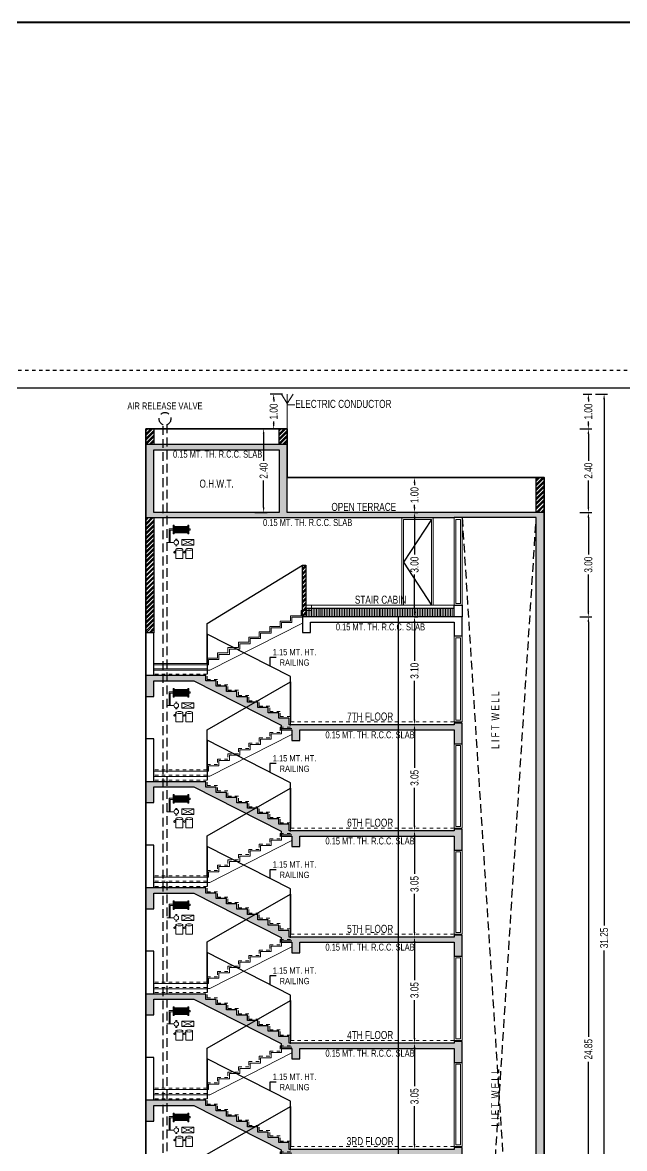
# Model space of a CAD drawing. Header units: millimetres. Extents: x 49 to 419, y 19 to 121.
# Drawn here: x 327.52 to 344.82, y 88.37 to 120.72 of the extents above; entities that cross this region are included whole.
import ezdxf
from ezdxf.enums import TextEntityAlignment as Align

# ---------------------------------------------------------------- set-up
doc = ezdxf.new("R2010")
doc.units = ezdxf.units.MM
doc.header["$MEASUREMENT"] = 0
doc.header["$PDMODE"] = 32
doc.header["$PDSIZE"] = 0.3
for name, pattern in [('DASHED2', [9.525, 6.35, -3.175]), ('DOT2', [0.125, 0, -0.125]), ('HIDDEN', [0.375, 0.25, -0.125])]:
    doc.linetypes.add(name, pattern=pattern)
for name, color, linetype, lineweight in [('a-Door-HM', 74, 'Continuous', 13), ('a-Dotted-HM', 3, 'HIDDEN', 9), ('a-Ele3-HM', 147, 'Continuous', 9), ('a-RCC-HM', 5, 'Continuous', 30), ('A_BUILT UP', 1, 'Continuous', 35), ('A_DIM', 7, 'Continuous', 25), ('AR_RCC Hatch HM', 250, 'Continuous', 5), ('AR_Wall HM', 30, 'Continuous', 30), ('DIM', 7, 'Continuous', 13), ('ele1', 251, 'Continuous', 25), ('FIRE', 1, 'Continuous', 25), ('g-wall', 30, 'Continuous', 25)]:
    doc.layers.add(name, color=color, linetype=linetype, lineweight=lineweight)
doc.layers.add('a-Hatch-Wall-HM', color=7, linetype='Continuous', lineweight=9, true_color=0xc8c800)
for name, color, linetype in [('a-hm column', 7, 'Continuous'), ('A_RAILING', 4, 'Continuous'), ('A_RAILING - 1', 4, 'Continuous'), ('A_SHEET AREA TABLE-1', 7, 'Continuous'), ('A_TEXT', 7, 'Continuous'), ('A_TEXT C.', 7, 'Continuous'), ('A_Text Wall', 2, 'Continuous'), ('K TEXT', 7, 'Continuous'), ('TEXT2', 7, 'Continuous')]:
    doc.layers.add(name, color=color, linetype=linetype)
doc.styles.add('AAL', font='simplex.shx')
doc.styles.add('Dinesh', font='swisscl.ttf')
doc.styles.add('SWISS', font='swisscl.ttf')
doc.dimstyles.new('GP', dxfattribs={"dimtxt": 0.23, "dimasz": 0.125, "dimexe": 0.025, "dimexo": 0.1, "dimgap": 0.05, "dimtad": 0, "dimzin": 0, "dimdsep": 46, "dimtxsty": 'AAL', "dimblk": 'ARCHTICK', "dimcen": -90, "dimdle": 0.025, "dimse1": 1, "dimse2": 1, "dimclrd": 256, "dimclre": 256, "dimclrt": 256, "dimazin": 0, "dimtfac": 1, "dimtix": 1, "dimtmove": 2, "dimatfit": 1, "dimfxl": 0.18, "dimtolj": 1, "dimtzin": 0, "dimlwd": -1, "dimlwe": -1, "dimarcsym": 2})

# ---------------------------------------------------------------- blocks, each defined once
blk = doc.blocks.new('typical floor_12-05-2022')
at = {"layer": 'AR_RCC Hatch HM', "ltscale": 100}
h = blk.add_hatch(color=7, dxfattribs=at)
h.dxf.hatch_style = 1
h.paths.add_polyline_path([(4692563, -1946685), (4692333, -1946685), (4692333, -1949735), (4692563, -1949735)])
h.paths.add_polyline_path([(4685314, -1946885), (4685314, -1947185), (4685544, -1947185), (4685544, -1946885), (4689973, -1946885), (4689973, -1947285), (4690203, -1947285), (4690203, -1946685), (4689973, -1946685), (4689973, -1946735), (4685234, -1946735), (4685234, -1946542), (4684934, -1946542), (4684934, -1946390), (4684634, -1946390), (4684634, -1946237), (4684334, -1946237), (4684334, -1946085), (4684034, -1946085), (4684034, -1945932), (4683734, -1945932), (4683734, -1945780), (4683434, -1945780), (4683434, -1945627), (4683134, -1945627), (4683134, -1945475), (4682834, -1945475), (4682834, -1945322), (4681118, -1945322), (4681118, -1945922), (4681348, -1945922), (4681348, -1945472), (4682498, -1945472), (4685004, -1946746), (4685004, -1946885)])
at = {"layer": 'a-Door-HM', "color": 7}
for points in [[(4690203, -1949705), (4689973, -1949705), (4689973, -1947285), (4690203, -1947285)], [(4690153, -1949655), (4690023, -1949655), (4690023, -1947335), (4690153, -1947335)]]:
    blk.add_lwpolyline(points, close=True, dxfattribs=at)
at = {"layer": 'a-Dotted-HM', "color": 7, "ltscale": 100}
for p, q in [((4689973, -1946655), (4685274, -1946655, 1)), ((4689973, -1946655), (4685274, -1946655)), ((4682874, -1948027), (4681348, -1948027)), ((4682874, -1948180), (4681348, -1948180))]:
    blk.add_line(p, q, dxfattribs=at)
for points in [[(4685274, -1946655), (4685274, -1946502), (4684974, -1946502), (4684974, -1946350), (4684674, -1946350), (4684674, -1946197), (4684374, -1946197), (4684374, -1946045), (4684074, -1946045), (4684074, -1945892), (4683774, -1945892), (4683774, -1945740), (4683474, -1945740), (4683474, -1945587), (4683174, -1945587), (4683174, -1945435), (4682874, -1945435), (4682874, -1945282), (4681348, -1945282)], [(4685274, -1946655), (4685274, -1946807), (4684974, -1946807), (4684974, -1946960), (4684674, -1946960), (4684674, -1947112), (4684374, -1947112), (4684374, -1947265), (4684074, -1947265), (4684074, -1947417), (4683774, -1947417), (4683774, -1947570), (4683474, -1947570), (4683474, -1947722), (4683174, -1947722), (4683174, -1947875), (4682874, -1947875), (4682874, -1948027)]]:
    blk.add_lwpolyline(points, dxfattribs=at)
at = {"layer": 'a-Ele3-HM', "color": 7, "ltscale": 100}
for p, q in [((4682874, -1948332), (4682874, -1948027)), ((4682874, -1948220), (4681348, -1948220))]:
    blk.add_line(p, q, dxfattribs=at)
for points in [[(4685314, -1946847), (4685314, -1946847), (4685014, -1946847), (4685014, -1947000), (4684714, -1947000), (4684714, -1947152), (4684414, -1947152), (4684414, -1947305), (4684114, -1947305), (4684114, -1947457), (4683814, -1947457), (4683814, -1947610), (4683514, -1947610), (4683514, -1947762), (4683214, -1947762), (4683214, -1947915), (4682914, -1947915), (4682914, -1948067), (4681348, -1948067)], [(4685314, -1947015), (4682950, -1948217), (4682874, -1948217)]]:
    blk.add_lwpolyline(points, dxfattribs=at)
at = {"layer": 'a-RCC-HM', "color": 7, "ltscale": 100}
for p, q in [((4692333, -1949735, 0), (4692333, -1946685, 0)), ((4692563, -1949735, 0), (4692563, -1946685, 0))]:
    blk.add_line(p, q, dxfattribs=at)
blk.add_lwpolyline([(4685314, -1946885), (4685314, -1947185), (4685544, -1947185), (4685544, -1946885), (4689973, -1946885), (4689973, -1947285), (4690203, -1947285), (4690203, -1946685), (4689973, -1946685), (4689973, -1946735), (4685234, -1946735), (4685234, -1946542), (4684934, -1946542), (4684934, -1946390), (4684634, -1946390), (4684634, -1946237), (4684334, -1946237), (4684334, -1946085), (4684034, -1946085), (4684034, -1945932), (4683734, -1945932), (4683734, -1945780), (4683434, -1945780), (4683434, -1945627), (4683134, -1945627), (4683134, -1945475), (4682834, -1945475), (4682834, -1945322), (4681118, -1945322), (4681118, -1945922), (4681348, -1945922), (4681348, -1945472), (4682498, -1945472), (4685004, -1946746), (4685004, -1946885), (4685314, -1946885)], dxfattribs=at)
at = {"layer": 'A_RAILING', "color": 7, "ltscale": 100}
blk.add_lwpolyline([(4681348, -1945322), (4681348, -1944092), (4681118, -1944092), (4681118, -1945322)], dxfattribs=at)
at = {"layer": 'A_RAILING', "color": 7, "flags": 128}
for points in [[(4685274, -1946502), (4685274, -1945352), (4682874, -1944132), (4682874, -1945282)], [(4682874, -1948027), (4682874, -1946877), (4685274, -1945505), (4685274, -1946655)]]:
    blk.add_lwpolyline(points, dxfattribs=at)
blk = doc.blocks.new('A$C47611654')
at = {"layer": 'FIRE', "color": 1, "lineweight": 15}
for p, q in [((-0.671, 0.391), (-0.671, 0.352)), ((-0.634, 0.391), (-0.671, 0.391)), ((-0.671, 0.352), (-0.634, 0.352)), ((-0.634, 0.242), (-0.634, 0.491)), ((-0.6, 0.491), (-0.634, 0.491)), ((-0.6, 0.491), (-0.6, 0.242)), ((-0.213, 0.46), (-0.6, 0.46)), ((-0.213, 0.391), (-0.6, 0.391)), ((-0.6, 0.352), (-0.213, 0.352)), ((-0.213, 0.491), (-0.213, 0.242)), ((-0.178, 0.491), (-0.213, 0.491)), ((-0.178, 0.242), (-0.178, 0.491)), ((-0.063, 0.391), (-0.178, 0.391)), ((-0.178, 0.352), (-0.097, 0.352)), ((-0.097, 0.352), (-0.097, 0)), ((-0.063, 0), (-0.063, 0.391)), ((-0.774, -0.076), (-0.43, 0.081)), ((-0.43, -0.076), (-0.774, 0.081)), ((-0.6, 0.242), (-0.634, 0.242)), ((-0.213, 0.273), (-0.6, 0.273)), ((-0.6, 0.273), (-0.213, 0.273)), ((-0.295, 0.096), (-0.246, 0.096)), ((-0.269, 0.067), (-0.269, 0.096)), ((-0.213, 0.242), (-0.178, 0.242)), ((0, 0), (-0.202, 0)), ((-0.74, -0.201), (-0.74, -0.466)), ((-0.542, -0.201), (-0.542, -0.466)), ((-0.542, -0.237), (-0.481, -0.277)), ((-0.542, -0.276), (-0.496, -0.306)), ((-0.458, -0.201), (-0.458, -0.466)), ((-0.295, -0.096), (-0.246, -0.096)), ((-0.269, -0.067), (-0.269, -0.096)), ((-0.26, -0.201), (-0.26, -0.466)), ((-0.26, -0.237), (-0.199, -0.277)), ((-0.26, -0.276), (-0.214, -0.306)), ((-0.542, -0.466), (-0.74, -0.466)), ((-0.26, -0.466), (-0.458, -0.466))]:
    blk.add_line(p, q, dxfattribs=at)
at = {"layer": 'FIRE', "color": 1, "lineweight": 15, "elevation": 0}
for points in [[(-0.593, 0.451), (-0.586, 0.451), (-0.586, 0.284), (-0.593, 0.284)], [(-0.573, 0.451), (-0.566, 0.451), (-0.566, 0.284), (-0.573, 0.284)], [(-0.552, 0.451), (-0.546, 0.451), (-0.546, 0.284), (-0.552, 0.284)], [(-0.532, 0.451), (-0.526, 0.451), (-0.526, 0.284), (-0.532, 0.284)], [(-0.512, 0.451), (-0.505, 0.451), (-0.505, 0.284), (-0.512, 0.284)], [(-0.492, 0.451), (-0.485, 0.451), (-0.485, 0.284), (-0.492, 0.284)], [(-0.472, 0.451), (-0.465, 0.451), (-0.465, 0.284), (-0.472, 0.284)], [(-0.452, 0.451), (-0.445, 0.451), (-0.445, 0.284), (-0.452, 0.284)], [(-0.431, 0.451), (-0.425, 0.451), (-0.425, 0.284), (-0.431, 0.284)], [(-0.431, 0.451), (-0.425, 0.451), (-0.425, 0.284), (-0.431, 0.284)], [(-0.411, 0.451), (-0.404, 0.451), (-0.404, 0.284), (-0.411, 0.284)], [(-0.391, 0.451), (-0.384, 0.451), (-0.384, 0.284), (-0.391, 0.284)], [(-0.371, 0.451), (-0.364, 0.451), (-0.364, 0.284), (-0.371, 0.284)], [(-0.351, 0.451), (-0.344, 0.451), (-0.344, 0.284), (-0.351, 0.284)], [(-0.33, 0.451), (-0.324, 0.451), (-0.324, 0.284), (-0.33, 0.284)], [(-0.31, 0.451), (-0.304, 0.451), (-0.304, 0.284), (-0.31, 0.284)], [(-0.31, 0.451), (-0.304, 0.451), (-0.304, 0.284), (-0.31, 0.284)], [(-0.29, 0.451), (-0.283, 0.451), (-0.283, 0.284), (-0.29, 0.284)], [(-0.27, 0.451), (-0.263, 0.451), (-0.263, 0.284), (-0.27, 0.284)], [(-0.25, 0.451), (-0.243, 0.451), (-0.243, 0.284), (-0.25, 0.284)], [(-0.23, 0.451), (-0.223, 0.451), (-0.223, 0.284), (-0.23, 0.284)], [(-0.43, 0.081), (-0.774, 0.081), (-0.774, -0.076), (-0.43, -0.076)]]:
    blk.add_lwpolyline(points, close=True, dxfattribs=at)
at = {"layer": 'FIRE', "color": 1, "lineweight": 15}
blk.add_circle((-0.269, 0), 0.0667, dxfattribs=at)
for centre in [(-0.518, -0.276), (-0.236, -0.276)]:
    blk.add_arc(centre, 0.0375, 306.3366, 358.5525, dxfattribs=at)
at = {"layer": 'FIRE', "color": 1, "lineweight": 15, "extrusion": (0, 0, -1)}
for centre in [(-0.641, -0.201), (-0.359, -0.201)]:
    blk.add_ellipse(centre, major_axis=(0.0992, 0), ratio=0.29661, start_param=3.141593, end_param=9.424778, dxfattribs=at)
blk = doc.blocks.new('*D38')
at = {"layer": 'A_DIM', "transparency": 16777216}
for p, q in [((339.032, 103.647), (338.682, 103.647)), ((338.782, 103.497), (338.782, 102.385)), ((338.782, 100.697), (338.782, 101.81)), ((339.032, 100.547), (338.682, 100.547))]:
    blk.add_line(p, q, dxfattribs=at)
for points in [[(338.757, 103.497), (338.807, 103.497), (338.782, 103.647)], [(338.757, 100.697), (338.807, 100.697), (338.782, 100.547)]]:
    blk.add_solid(points, dxfattribs=at)
at = {"layer": 'Defpoints', "color": 0, "transparency": 16777216}
for p in [(338.782, 103.647), (339.92, 103.647), (339.92, 100.547)]:
    blk.add_point(p, dxfattribs=at)
at = {"layer": 'A_DIM', "transparency": 16777216, "insert": (338.782, 102.097), "char_height": 0.23, "attachment_point": 5, "rotation": 90, "style": 'Dinesh'}
blk.add_mtext('\\A1;3.10', dxfattribs=at)
blk = doc.blocks.new('*D39')
at = {"layer": 'A_DIM', "transparency": 16777216}
for p, q in [((339.032, 100.547), (338.682, 100.547)), ((338.782, 100.397), (338.782, 99.309)), ((338.782, 97.647), (338.782, 98.736)), ((339.032, 97.497), (338.682, 97.497))]:
    blk.add_line(p, q, dxfattribs=at)
for points in [[(338.757, 100.397), (338.807, 100.397), (338.782, 100.547)], [(338.757, 97.647), (338.807, 97.647), (338.782, 97.497)]]:
    blk.add_solid(points, dxfattribs=at)
at = {"layer": 'Defpoints', "color": 0, "transparency": 16777216}
for p in [(338.782, 100.547), (339.92, 100.547), (339.92, 97.497)]:
    blk.add_point(p, dxfattribs=at)
at = {"layer": 'A_DIM', "transparency": 16777216, "insert": (338.782, 99.022), "char_height": 0.23, "attachment_point": 5, "rotation": 90, "style": 'Dinesh'}
blk.add_mtext('\\A1;3.05', dxfattribs=at)
blk = doc.blocks.new('*D41')
at = {"layer": 'A_DIM', "transparency": 16777216}
for p, q in [((339.032, 97.497), (338.682, 97.497)), ((338.782, 97.347), (338.782, 96.259)), ((338.782, 94.597), (338.782, 95.686)), ((339.032, 94.447), (338.682, 94.447))]:
    blk.add_line(p, q, dxfattribs=at)
for points in [[(338.757, 97.347), (338.807, 97.347), (338.782, 97.497)], [(338.757, 94.597), (338.807, 94.597), (338.782, 94.447)]]:
    blk.add_solid(points, dxfattribs=at)
at = {"layer": 'Defpoints', "color": 0, "transparency": 16777216}
for p in [(338.782, 97.497), (339.92, 97.497), (339.92, 94.447)]:
    blk.add_point(p, dxfattribs=at)
at = {"layer": 'A_DIM', "transparency": 16777216, "insert": (338.782, 95.972), "char_height": 0.23, "attachment_point": 5, "rotation": 90, "style": 'Dinesh'}
blk.add_mtext('\\A1;3.05', dxfattribs=at)
blk = doc.blocks.new('*D42')
at = {"layer": 'A_DIM', "transparency": 16777216}
for p, q in [((339.032, 94.447), (338.682, 94.447)), ((338.782, 94.297), (338.782, 93.209)), ((338.782, 91.547), (338.782, 92.636)), ((339.032, 91.397), (338.682, 91.397))]:
    blk.add_line(p, q, dxfattribs=at)
for points in [[(338.757, 94.297), (338.807, 94.297), (338.782, 94.447)], [(338.757, 91.547), (338.807, 91.547), (338.782, 91.397)]]:
    blk.add_solid(points, dxfattribs=at)
at = {"layer": 'Defpoints', "color": 0, "transparency": 16777216}
for p in [(338.782, 94.447), (339.92, 94.447), (339.92, 91.397)]:
    blk.add_point(p, dxfattribs=at)
at = {"layer": 'A_DIM', "transparency": 16777216, "insert": (338.782, 92.922), "char_height": 0.23, "attachment_point": 5, "rotation": 90, "style": 'Dinesh'}
blk.add_mtext('\\A1;3.05', dxfattribs=at)
blk = doc.blocks.new('*D43')
at = {"layer": 'A_DIM', "transparency": 16777216}
for p, q in [((339.032, 91.397), (338.682, 91.397)), ((338.782, 91.247), (338.782, 90.159)), ((338.782, 88.497), (338.782, 89.586)), ((339.032, 88.347), (338.682, 88.347))]:
    blk.add_line(p, q, dxfattribs=at)
for points in [[(338.757, 91.247), (338.807, 91.247), (338.782, 91.397)], [(338.757, 88.497), (338.807, 88.497), (338.782, 88.347)]]:
    blk.add_solid(points, dxfattribs=at)
at = {"layer": 'Defpoints', "color": 0, "transparency": 16777216}
for p in [(338.782, 91.397), (339.92, 91.397), (339.92, 88.347)]:
    blk.add_point(p, dxfattribs=at)
at = {"layer": 'A_DIM', "transparency": 16777216, "insert": (338.782, 89.872), "char_height": 0.23, "attachment_point": 5, "rotation": 90, "style": 'Dinesh'}
blk.add_mtext('\\A1;3.05', dxfattribs=at)
blk = doc.blocks.new('*D46')
at = {"layer": 'A_DIM', "transparency": 16777216}
for p, q in [((338.782, 106.647), (338.882, 106.647)), ((338.782, 106.497), (338.782, 105.434)), ((338.782, 103.797), (338.782, 104.86)), ((338.782, 103.647), (338.882, 103.647))]:
    blk.add_line(p, q, dxfattribs=at)
for points in [[(338.757, 106.497), (338.807, 106.497), (338.782, 106.647)], [(338.757, 103.797), (338.807, 103.797), (338.782, 103.647)]]:
    blk.add_solid(points, dxfattribs=at)
at = {"layer": 'Defpoints', "color": 0, "transparency": 16777216}
for p in [(338.782, 106.647), (338.782, 106.647), (338.782, 103.647)]:
    blk.add_point(p, dxfattribs=at)
at = {"layer": 'A_DIM', "transparency": 16777216, "insert": (338.782, 105.147), "char_height": 0.23, "attachment_point": 5, "rotation": 90, "style": 'Dinesh'}
blk.add_mtext('\\A1;3.00', dxfattribs=at)
blk = doc.blocks.new('*D47')
at = {"layer": 'A_DIM', "transparency": 16777216}
for p, q in [((338.782, 107.647), (338.882, 107.647)), ((338.782, 107.497), (338.782, 107.432)), ((338.782, 106.797), (338.782, 106.863)), ((338.782, 106.647), (338.882, 106.647))]:
    blk.add_line(p, q, dxfattribs=at)
for points in [[(338.757, 107.497), (338.807, 107.497), (338.782, 107.647)], [(338.757, 106.797), (338.807, 106.797), (338.782, 106.647)]]:
    blk.add_solid(points, dxfattribs=at)
at = {"layer": 'Defpoints', "color": 0, "transparency": 16777216}
for p in [(338.782, 107.647), (338.782, 107.647), (338.782, 106.647)]:
    blk.add_point(p, dxfattribs=at)
at = {"layer": 'A_DIM', "transparency": 16777216, "insert": (338.782, 107.147), "char_height": 0.23, "attachment_point": 5, "rotation": 90, "style": 'Dinesh'}
blk.add_mtext('\\A1;1.00', dxfattribs=at)
blk = doc.blocks.new('*D49')
at = {"layer": 'A_DIM', "transparency": 16777216}
for p, q in [((334.197, 109.047), (334.547, 109.047)), ((334.447, 108.897), (334.447, 108.134)), ((334.447, 106.797), (334.447, 107.56)), ((334.197, 106.647), (334.547, 106.647))]:
    blk.add_line(p, q, dxfattribs=at)
for points in [[(334.422, 108.897), (334.472, 108.897), (334.447, 109.047)], [(334.422, 106.797), (334.472, 106.797), (334.447, 106.647)]]:
    blk.add_solid(points, dxfattribs=at)
at = {"layer": 'Defpoints', "color": 0, "transparency": 16777216}
for p in [(333.095, 109.047), (334.447, 109.047), (333.095, 106.647)]:
    blk.add_point(p, dxfattribs=at)
at = {"layer": 'A_DIM', "transparency": 16777216, "insert": (334.447, 107.847), "char_height": 0.23, "attachment_point": 5, "rotation": 90, "style": 'Dinesh'}
blk.add_mtext('\\A1;2.40', dxfattribs=at)
blk = doc.blocks.new('*D50')
at = {"layer": 'A_DIM', "transparency": 16777216}
for p, q in [((343.528, 103.647), (343.878, 103.647)), ((343.778, 103.497), (343.778, 91.581)), ((343.778, 78.947), (343.778, 90.864)), ((343.597, 78.797), (343.878, 78.797))]:
    blk.add_line(p, q, dxfattribs=at)
for points in [[(343.753, 103.497), (343.803, 103.497), (343.778, 103.647)], [(343.753, 78.947), (343.803, 78.947), (343.778, 78.797)]]:
    blk.add_solid(points, dxfattribs=at)
at = {"layer": 'Defpoints', "color": 0, "transparency": 16777216}
for p in [(339.92, 103.647), (343.778, 103.647), (343.497, 78.797)]:
    blk.add_point(p, dxfattribs=at)
at = {"layer": 'A_DIM', "transparency": 16777216, "insert": (343.778, 91.222), "char_height": 0.23, "attachment_point": 5, "rotation": 90, "style": 'Dinesh'}
blk.add_mtext('\\A1;24.85', dxfattribs=at)
blk = doc.blocks.new('*D51')
at = {"layer": 'A_DIM', "transparency": 16777216}
for p, q in [((343.778, 106.647), (343.878, 106.647)), ((343.778, 106.497), (343.778, 105.434)), ((343.778, 103.797), (343.778, 104.86)), ((343.778, 103.647), (343.878, 103.647))]:
    blk.add_line(p, q, dxfattribs=at)
for points in [[(343.753, 106.497), (343.803, 106.497), (343.778, 106.647)], [(343.753, 103.797), (343.803, 103.797), (343.778, 103.647)]]:
    blk.add_solid(points, dxfattribs=at)
at = {"layer": 'Defpoints', "color": 0, "transparency": 16777216}
for p in [(343.778, 106.647), (343.778, 106.647), (343.778, 103.647)]:
    blk.add_point(p, dxfattribs=at)
at = {"layer": 'A_DIM', "transparency": 16777216, "insert": (343.778, 105.147), "char_height": 0.23, "attachment_point": 5, "rotation": 90, "style": 'Dinesh'}
blk.add_mtext('\\A1;3.00', dxfattribs=at)
blk = doc.blocks.new('*D52')
at = {"layer": 'A_DIM', "transparency": 16777216}
for p, q in [((343.528, 109.047), (343.878, 109.047)), ((343.778, 108.897), (343.778, 108.134)), ((343.778, 106.797), (343.778, 107.56)), ((343.528, 106.647), (343.878, 106.647))]:
    blk.add_line(p, q, dxfattribs=at)
for points in [[(343.753, 108.897), (343.803, 108.897), (343.778, 109.047)], [(343.753, 106.797), (343.803, 106.797), (343.778, 106.647)]]:
    blk.add_solid(points, dxfattribs=at)
at = {"layer": 'Defpoints', "color": 0, "transparency": 16777216}
for p in [(335.125, 109.047), (343.778, 109.047), (342.427, 106.647)]:
    blk.add_point(p, dxfattribs=at)
at = {"layer": 'A_DIM', "transparency": 16777216, "insert": (343.778, 107.847), "char_height": 0.23, "attachment_point": 5, "rotation": 90, "style": 'Dinesh'}
blk.add_mtext('\\A1;2.40', dxfattribs=at)
blk = doc.blocks.new('*D53')
at = {"layer": 'A_DIM', "transparency": 16777216}
for p, q in [((343.98, 110.047), (344.33, 110.047)), ((344.23, 109.897), (344.23, 94.781)), ((344.23, 78.947), (344.23, 94.063)), ((343.98, 78.797), (344.33, 78.797))]:
    blk.add_line(p, q, dxfattribs=at)
for points in [[(344.205, 109.897), (344.255, 109.897), (344.23, 110.047)], [(344.205, 78.947), (344.255, 78.947), (344.23, 78.797)]]:
    blk.add_solid(points, dxfattribs=at)
at = {"layer": 'Defpoints', "color": 0, "transparency": 16777216}
for p in [(343.878, 110.047), (343.878, 78.797), (344.23, 78.797)]:
    blk.add_point(p, dxfattribs=at)
at = {"layer": 'A_DIM', "transparency": 16777216, "insert": (344.23, 94.422), "char_height": 0.23, "attachment_point": 5, "rotation": 90, "style": 'Dinesh'}
blk.add_mtext('\\A1;31.25', dxfattribs=at)
blk = doc.blocks.new('*D203')
at = {"layer": 'A_DIM', "transparency": 16777216}
for p, q in [((334.985, 110.047), (334.635, 110.047)), ((334.735, 109.897), (334.735, 109.832)), ((334.985, 109.047), (334.635, 109.047)), ((334.735, 109.197), (334.735, 109.263))]:
    blk.add_line(p, q, dxfattribs=at)
for points in [[(334.71, 109.897), (334.76, 109.897), (334.735, 110.047)], [(334.71, 109.197), (334.76, 109.197), (334.735, 109.047)]]:
    blk.add_solid(points, dxfattribs=at)
at = {"layer": 'Defpoints', "color": 0, "transparency": 16777216}
for p in [(334.735, 110.047), (335.125, 110.047), (335.125, 109.047)]:
    blk.add_point(p, dxfattribs=at)
at = {"layer": 'A_DIM', "transparency": 16777216, "insert": (334.735, 109.547), "char_height": 0.23, "attachment_point": 5, "rotation": 90, "style": 'Dinesh'}
blk.add_mtext('\\A1;1.00', dxfattribs=at)
blk = doc.blocks.new('*D204')
at = {"layer": 'A_DIM', "transparency": 16777216}
for p, q in [((343.628, 110.047), (343.878, 110.047)), ((343.778, 109.897), (343.778, 109.832)), ((343.628, 109.047), (343.878, 109.047)), ((343.778, 109.197), (343.778, 109.263))]:
    blk.add_line(p, q, dxfattribs=at)
for points in [[(343.753, 109.897), (343.803, 109.897), (343.778, 110.047)], [(343.753, 109.197), (343.803, 109.197), (343.778, 109.047)]]:
    blk.add_solid(points, dxfattribs=at)
at = {"layer": 'Defpoints', "color": 0, "transparency": 16777216}
for p in [(343.528, 110.047), (343.778, 110.047), (343.528, 109.047)]:
    blk.add_point(p, dxfattribs=at)
at = {"layer": 'A_DIM', "transparency": 16777216, "insert": (343.778, 109.547), "char_height": 0.23, "attachment_point": 5, "rotation": 90, "style": 'Dinesh'}
blk.add_mtext('\\A1;1.00', dxfattribs=at)

msp = doc.modelspace()

# ---------------------------------------------------------------- hatches: boundary and pattern name
at = {"layer": 'a-Hatch-Wall-HM'}
h = msp.add_hatch(dxfattribs=at)
h.set_pattern_fill('ANSI31', scale=0.015, angle=45, style=0)
h.set_pattern_definition([(90, (-4350.05277, 2032.03192), (-0.047625, 0), [])])
h.paths.add_polyline_path([(339.92, 103.901), (335.659, 103.901), (335.659, 103.647), (339.92, 103.647)])
at = {"layer": 'a-hm column'}
h = msp.add_hatch(dxfattribs=at)
h.set_pattern_fill('ANSI32', scale=0.01)
h.set_pattern_definition([(45, (-4350.05277, 2032.18192), (-0.0673519209, 0.0673519209), []), (45, (-4350.00787, 2032.18192), (-0.0673519209, 0.0673519209), [])])
h.paths.add_polyline_path([(342.51, 106.647), (342.28, 106.647), (342.28, 107.647), (342.51, 107.647)])
h.paths.add_polyline_path([(331.295, 108.597), (331.065, 108.597), (331.065, 109.047), (331.295, 109.047)])
h = msp.add_hatch(dxfattribs=at)
h.set_pattern_fill('ANSI32', scale=0.01)
h.set_pattern_definition([(45, (-4350.05277, 2032.03192), (-0.0673519209, 0.0673519209), []), (45, (-4350.00787, 2032.03192), (-0.0673519209, 0.0673519209), [])])
h.paths.add_polyline_path([(331.295, 103.19), (331.065, 103.19), (331.065, 106.497), (331.295, 106.497)])
h = msp.add_hatch(dxfattribs=at)
h.set_pattern_fill('ANSI32', scale=0.01)
h.set_pattern_definition([(45, (-4345.55891, 2032.48943), (-0.0673519209, 0.0673519209), []), (45, (-4345.51401, 2032.48943), (-0.0673519209, 0.0673519209), [])])
h.paths.add_polyline_path([(335.659, 105.131), (335.559, 105.131), (335.559, 103.647), (335.659, 103.647)])
at = {"layer": 'AR_RCC Hatch HM', "ltscale": 100}
h = msp.add_hatch(color=7, dxfattribs=at)
h.dxf.hatch_style = 1
h.paths.add_polyline_path([(335.125, 108.597), (331.065, 108.597), (331.065, 106.647), (331.065, 106.497), (339.92, 106.497), (340.15, 106.497), (342.28, 106.497), (342.28, 100.597), (342.51, 100.597), (342.51, 106.647), (342.28, 106.647), (335.125, 106.647)])
h.paths.add_polyline_path([(331.295, 108.447), (334.895, 108.447), (334.895, 106.647), (331.295, 106.647)], flags=16)
h.paths.add_polyline_path([(332.497, 107.353), (333.694, 107.353), (333.694, 107.741), (332.497, 107.741)], flags=0)

# ---------------------------------------------------------------- linework, layer by layer
at = {"linetype": 'HIDDEN'}
for p, q in [((340.15, 106.497), (342.28, 73.127)), ((340.15, 73.127), (342.28, 106.497))]:
    msp.add_line(p, q, dxfattribs=at)
at = {"color": 3, "lineweight": 40}
msp.add_lwpolyline([(419.221, 120.723), (49.302, 120.723), (49.302, 19.12), (419.221, 19.12)], close=True, dxfattribs=at)
at = {"layer": 'a-Door-HM', "color": 7}
for points in [[(339.92, 103.981), (340.15, 103.981), (340.15, 106.497), (339.92, 106.497)], [(340.1, 104.031), (339.97, 104.031), (339.97, 106.44), (340.1, 106.44)], [(340.15, 100.627), (339.92, 100.627), (339.92, 103.097), (340.15, 103.097)], [(340.1, 100.677), (339.97, 100.677), (339.97, 103.047), (340.1, 103.047)]]:
    msp.add_lwpolyline(points, close=True, dxfattribs=at)
at = {"layer": 'a-Dotted-HM', "color": 7, "ltscale": 100}
for p, q in [((335.659, 103.981), (339.92, 103.981)), ((335.821, 103.829), (335.821, 103.981)), ((335.521, 103.677), (335.221, 103.677)), ((335.821, 103.829), (335.521, 103.829)), ((335.521, 103.677), (335.521, 103.829)), ((332.821, 102.305), (331.295, 102.305)), ((332.821, 102.152), (331.295, 102.152))]:
    msp.add_line(p, q, dxfattribs=at)
msp.add_lwpolyline([(335.221, 103.677), (335.221, 103.525), (334.921, 103.525), (334.921, 103.372), (334.621, 103.372), (334.621, 103.22), (334.321, 103.22), (334.321, 103.067), (334.021, 103.067), (334.021, 102.915), (333.721, 102.915), (333.721, 102.762), (333.421, 102.762), (333.421, 102.61), (333.121, 102.61), (333.121, 102.457), (332.821, 102.457), (332.821, 102.305)], dxfattribs=at)
at = {"layer": 'a-Ele3-HM', "color": 7, "ltscale": 100}
for p, q in [((338.42, 103.981), (338.42, 106.497)), ((338.42, 106.497), (339.32, 106.497)), ((338.47, 103.981), (338.47, 106.447)), ((338.47, 106.447), (339.27, 106.447)), ((339.27, 106.447), (339.27, 103.981)), ((339.32, 106.497), (339.32, 103.981)), ((335.561, 103.637), (335.261, 103.637)), ((335.261, 103.637), (335.261, 103.485)), ((332.821, 102), (332.821, 102.305)), ((332.821, 102.112), (331.295, 102.112))]:
    msp.add_line(p, q, dxfattribs=at)
for points in [[(335.261, 103.485), (335.261, 103.485), (334.961, 103.485), (334.961, 103.332), (334.661, 103.332), (334.661, 103.18), (334.361, 103.18), (334.361, 103.027), (334.061, 103.027), (334.061, 102.875), (333.761, 102.875), (333.761, 102.722), (333.461, 102.722), (333.461, 102.57), (333.161, 102.57), (333.161, 102.417), (332.861, 102.417), (332.861, 102.265), (331.295, 102.265)], [(335.561, 103.469), (332.897, 102.115), (332.821, 102.115)]]:
    msp.add_lwpolyline(points, dxfattribs=at)
at = {"layer": 'a-hm column', "color": 7, "linetype": 'Continuous'}
for p, q in [((334.895, 109.04), (334.902, 109.047)), ((334.895, 108.905), (335.037, 109.047)), ((334.895, 108.995), (334.947, 109.047)), ((334.895, 108.861), (335.082, 109.047)), ((334.895, 108.771), (335.125, 109.001)), ((334.895, 108.726), (335.125, 108.956)), ((334.895, 108.636), (335.125, 108.866)), ((334.901, 108.597), (335.125, 108.821)), ((334.991, 108.597), (335.125, 108.731)), ((335.036, 108.597), (335.125, 108.686))]:
    msp.add_line(p, q, dxfattribs=at)
at = {"layer": 'a-RCC-HM', "color": 7, "ltscale": 100}
for p, q in [((342.28, 106.497), (339.92, 106.497)), ((342.28, 100.597), (342.28, 106.497)), ((342.51, 100.597), (342.51, 106.647))]:
    msp.add_line(p, q, dxfattribs=at)
for points in [[(342.51, 106.647), (335.125, 106.647), (335.125, 108.597), (331.065, 108.597), (331.065, 106.647), (331.065, 106.497), (339.92, 106.497)], [(335.561, 103.647), (335.561, 103.197), (335.791, 103.197), (335.791, 103.497), (339.92, 103.497), (339.92, 103.097), (340.15, 103.097), (340.15, 103.647), (335.561, 103.647)]]:
    msp.add_lwpolyline(points, dxfattribs=at)
for points in [[(331.295, 108.447), (334.895, 108.447), (334.895, 106.647), (331.295, 106.647)], [(339.92, 103.981), (340.15, 103.981), (340.15, 103.647), (339.92, 103.647)]]:
    msp.add_lwpolyline(points, close=True, dxfattribs=at)
at = {"layer": 'A_BUILT UP'}
msp.add_lwpolyline([(328.968, 74.147), (328.968, 78.797), (331.065, 78.797), (331.065, 109.047), (335.125, 109.047), (335.125, 107.647), (342.51, 107.647), (342.51, 78.797), (344.484, 78.797), (344.484, 74.147)], dxfattribs=at)
at = {"layer": 'A_RAILING', "color": 7, "flags": 128}
msp.add_lwpolyline([(332.821, 102.305), (332.821, 103.455), (335.559, 105.131)], dxfattribs=at)
at = {"layer": 'A_SHEET AREA TABLE-1', "linetype": 'DOT2', "ltscale": 0.5}
msp.add_lwpolyline([(397.692, 110.723), (311.847, 110.723), (311.847, 29.12), (397.692, 29.12)], close=True, dxfattribs=at)
at = {"layer": 'A_SHEET AREA TABLE-1', "lineweight": 30, "const_width": 0.03}
msp.add_lwpolyline([(397.192, 110.223), (312.347, 110.223), (312.347, 29.62), (397.192, 29.62)], close=True, dxfattribs=at)
at = {"layer": 'A_TEXT'}
msp.add_line((338.32, 82.247), (338.32, 103.647), dxfattribs=at)
at = {"layer": 'A_TEXT C.'}
for points in [[(334.803, 102.482), (334.621, 102.482), (334.621, 102.235)], [(334.803, 99.432), (334.621, 99.432), (334.621, 99.185)], [(334.803, 96.382), (334.621, 96.382), (334.621, 96.135)], [(334.803, 93.332), (334.621, 93.332), (334.621, 93.085)], [(334.803, 90.282), (334.621, 90.282), (334.621, 90.035)]]:
    msp.add_lwpolyline(points, dxfattribs=at)
at = {"layer": 'AR_Wall HM', "color": 7, "ltscale": 100}
msp.add_line((335.659, 103.901), (339.92, 103.901), dxfattribs=at)
at = {"layer": 'DIM', "color": 7}
for p, q in [((335.125, 109.774), (334.956, 110.047)), ((335.125, 109.047), (335.125, 110.047)), ((335.125, 109.774), (335.295, 110.047)), ((335.125, 109.734), (335.34, 109.734))]:
    msp.add_line(p, q, dxfattribs=at)
at = {"layer": 'ele1', "color": 7, "linetype": 'DASHED2', "ltscale": 10}
msp.add_lwpolyline([(339.27, 106.447), (338.47, 105.214), (339.27, 103.981)], dxfattribs=at)
at = {"layer": 'FIRE', "linetype": 'HIDDEN'}
msp.add_lwpolyline([(331.556, 74.377), (331.556, 109.171, -6.17324), (331.667, 109.171), (331.667, 74.377)], format="xyb", dxfattribs=at)
at = {"layer": 'g-wall', "color": 7}
msp.add_line((342.28, 107.647), (335.125, 107.647), dxfattribs=at)
for points in [[(331.295, 108.597), (331.065, 108.597), (331.065, 109.047), (331.295, 109.047)], [(335.125, 108.597), (334.895, 108.597), (334.895, 109.047), (335.125, 109.047)], [(342.51, 106.647), (342.28, 106.647), (342.28, 107.647), (342.51, 107.647)], [(331.295, 103.19), (331.065, 103.19), (331.065, 106.497), (331.295, 106.497)], [(335.659, 103.647), (335.559, 103.647), (335.559, 105.131), (335.659, 105.131)]]:
    msp.add_lwpolyline(points, close=True, dxfattribs=at)

# ---------------------------------------------------------------- block references
at = {"layer": 'A_RAILING - 1', "color": 7, "xscale": 0.001, "yscale": 0.001, "zscale": 0.001}
for p in [(-4350.053, 2047.282), (-4350.053, 2044.232), (-4350.053, 2041.182), (-4350.053, 2038.132), (-4350.053, 2035.082)]:
    msp.add_blockref('typical floor_12-05-2022', p, dxfattribs=at)
at = {"layer": 'FIRE', "xscale": -1}
for p in [(331.667, 105.787), (331.667, 101.099), (331.667, 98.049), (331.667, 94.999), (331.667, 91.949), (331.667, 88.899)]:
    msp.add_blockref('A$C47611654', p, dxfattribs=at)

# ---------------------------------------------------------------- texts
at = {"layer": 'A_TEXT'}
for s, style, p in [('O.H.W.T.', 'Dinesh', (333.095, 107.359)), ('OPEN TERRACE', 'SWISS', (337.324, 106.691)), ('STAIR CABIN', 'SWISS', (337.808, 104.025)), ('7TH FLOOR', 'SWISS', (337.508, 100.668)), ('6TH FLOOR', 'SWISS', (337.508, 97.618)), ('5TH FLOOR', 'SWISS', (337.508, 94.568)), ('4TH FLOOR', 'SWISS', (337.508, 91.518)), ('3RD FLOOR', 'SWISS', (337.508, 88.468))]:
    msp.add_text(s, height=0.23, dxfattribs=dict(at, style=style)).set_placement(p, align=Align.CENTER)
at = {"layer": 'A_TEXT C.', "char_height": 0.18, "width": 1.14087, "attachment_point": 5, "style": 'Dinesh'}
for insert in [(335.335, 102.482), (335.335, 99.432), (335.335, 96.382), (335.335, 93.332), (335.335, 90.282)]:
    msp.add_mtext('1.15 MT. HT.\\PRAILING', dxfattribs=dict(at, insert=insert))
at = {"layer": 'A_Text Wall', "color": 7, "style": 'Dinesh'}
for p in [(333.125, 108.221), (335.711, 106.258), (337.804, 103.258), (337.504, 100.158), (337.504, 97.108), (337.504, 94.058), (337.504, 91.008)]:
    msp.add_text('0.15 MT. TH. R.C.C. SLAB', height=0.2, dxfattribs=at).set_placement(p, align=Align.CENTER)
for p in [(341.216, 100.68), (341.216, 89.827)]:
    msp.add_text('L I F T  W E L L', height=0.23, rotation=90, dxfattribs=at).set_placement(p, align=Align.CENTER)
at = {"layer": 'K TEXT', "color": 7, "lineweight": -3, "style": 'Dinesh'}
msp.add_text('ELECTRIC CONDUCTOR', height=0.23, dxfattribs=at).set_placement((335.356, 109.651))
at = {"layer": 'TEXT2', "linetype": 'ByBlock', "style": 'Dinesh'}
msp.add_text('AIR RELEASE VALVE', height=0.2, dxfattribs=at).set_placement((331.611, 109.707), align=Align.MIDDLE)

# ---------------------------------------------------------------- dimensions: what is measured, and where the dimension line sits
at = {"layer": 'A_DIM'}
for base, p1, p2, picture, middle in [((334.735, 110.047), (335.125, 109.047), (335.125, 110.047), '*D203', (334.735, 109.547)), ((343.778, 110.047), (343.528, 109.047), (343.528, 110.047), '*D204', (343.778, 109.547)), ((344.23, 78.797), (343.878, 110.047), (343.878, 78.797), '*D53', (344.23, 94.422)), ((334.447, 109.047), (333.095, 106.647), (333.095, 109.047), '*D49', (334.447, 107.847)), ((343.778, 109.047), (342.427, 106.647), (335.125, 109.047), '*D52', (343.778, 107.847)), ((338.782, 107.647), (338.782, 106.647), (338.782, 107.647), '*D47', (338.782, 107.147)), ((338.782, 106.647), (338.782, 103.647), (338.782, 106.647), '*D46', (338.782, 105.147)), ((343.778, 106.647), (343.778, 103.647), (343.778, 106.647), '*D51', (343.778, 105.147)), ((338.782, 103.647), (339.92, 100.547), (339.92, 103.647), '*D38', (338.782, 102.097)), ((343.778, 103.647), (343.497, 78.797), (339.92, 103.647), '*D50', (343.778, 91.222)), ((338.782, 100.547), (339.92, 97.497), (339.92, 100.547), '*D39', (338.782, 99.022)), ((338.782, 97.497), (339.92, 94.447), (339.92, 97.497), '*D41', (338.782, 95.972)), ((338.782, 94.447), (339.92, 91.397), (339.92, 94.447), '*D42', (338.782, 92.922)), ((338.782, 91.397), (339.92, 88.347), (339.92, 91.397), '*D43', (338.782, 89.872))]:
    dim = msp.add_linear_dim(base=base, p1=p1, p2=p2, angle=90, dimstyle='GP', override={"dimasz": 0.15, "dimexe": 0.1, "dimtxsty": 'Dinesh', "dimsah": 1, "dimse1": 0, "dimse2": 0, "dimfxl": 0.25, "dimfxlon": 1}, dxfattribs=at)
    dim.commit()
    dim.dimension.update_dxf_attribs({"geometry": picture, "text_midpoint": middle})

doc.saveas('drawing.dxf')
